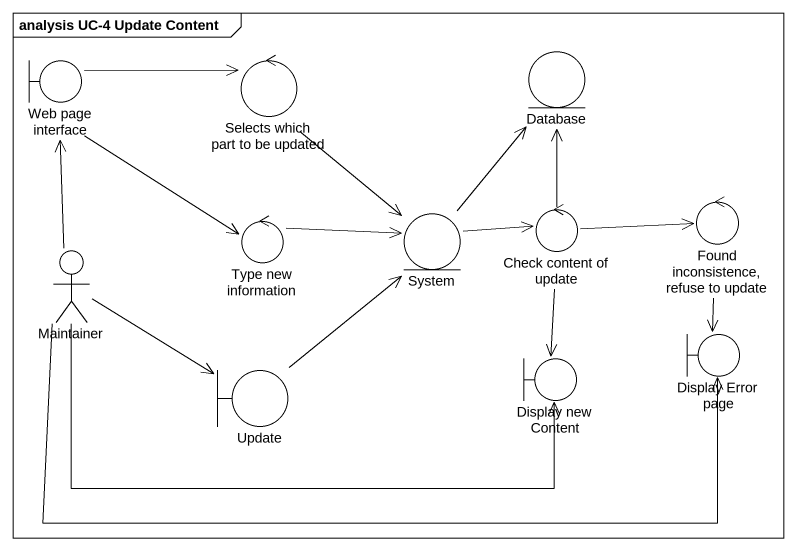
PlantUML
@startuml
mainframe analysis UC-4 Update Content
boundary "Web page interface" as Web_page_interface
control "Selects which part to be updated" as Selects_which_part_to_be
entity "Database" as Database_
control "Check content of update" as Check_content_of_update
control "Found inconsistence, refuse to update" as Found_inconsistence_refuse
actor Maintainer
control "Type new information" as Type_new_information
entity System
boundary Update
boundary "Display new Content" as Display_new_Content
boundary "Display Error page" as Display_Error_page
Web_page_interface -right-> Selects_which_part_to_be
Web_page_interface --> Type_new_information
Selects_which_part_to_be --> System
Check_content_of_update -up-> Database_
Check_content_of_update -right-> Found_inconsistence_refuse
Check_content_of_update --> Display_new_Content
Found_inconsistence_refuse --> Display_Error_page
Maintainer -up-> Web_page_interface
Maintainer -right-> Update
Maintainer -right-> Display_new_Content
Maintainer -right-> Display_Error_page
Type_new_information -right-> System
System -up-> Database_
System -right-> Check_content_of_update
Update -up-> System
@enduml
